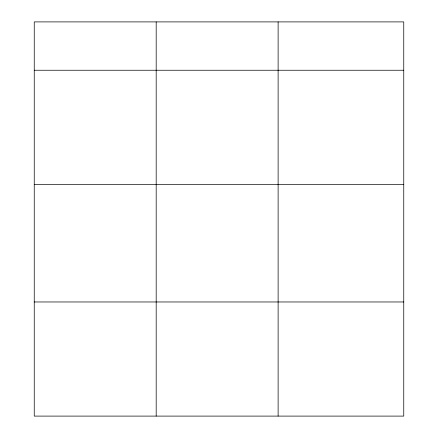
<?xml version="1.0" encoding="UTF-8"?>
<svg xmlns="http://www.w3.org/2000/svg" width="438" height="438" viewBox="0 0 438 438"><rect width="100%" height="100%" fill="white"/><g stroke="black" fill="none" stroke-linecap="round" stroke-linejoin="round"><path stroke-width="0.66" d="M403.754 184.376L403.754 21.9L34.246 21.9L34.246 416.1L403.754 416.1L403.754 184.376L34.246 184.376M34.246 70.244L403.754 70.244M34.246 301.968L403.754 301.968M278.119 21.9L278.119 416.1M156.185 21.9L156.185 416.1"/></g></svg>
